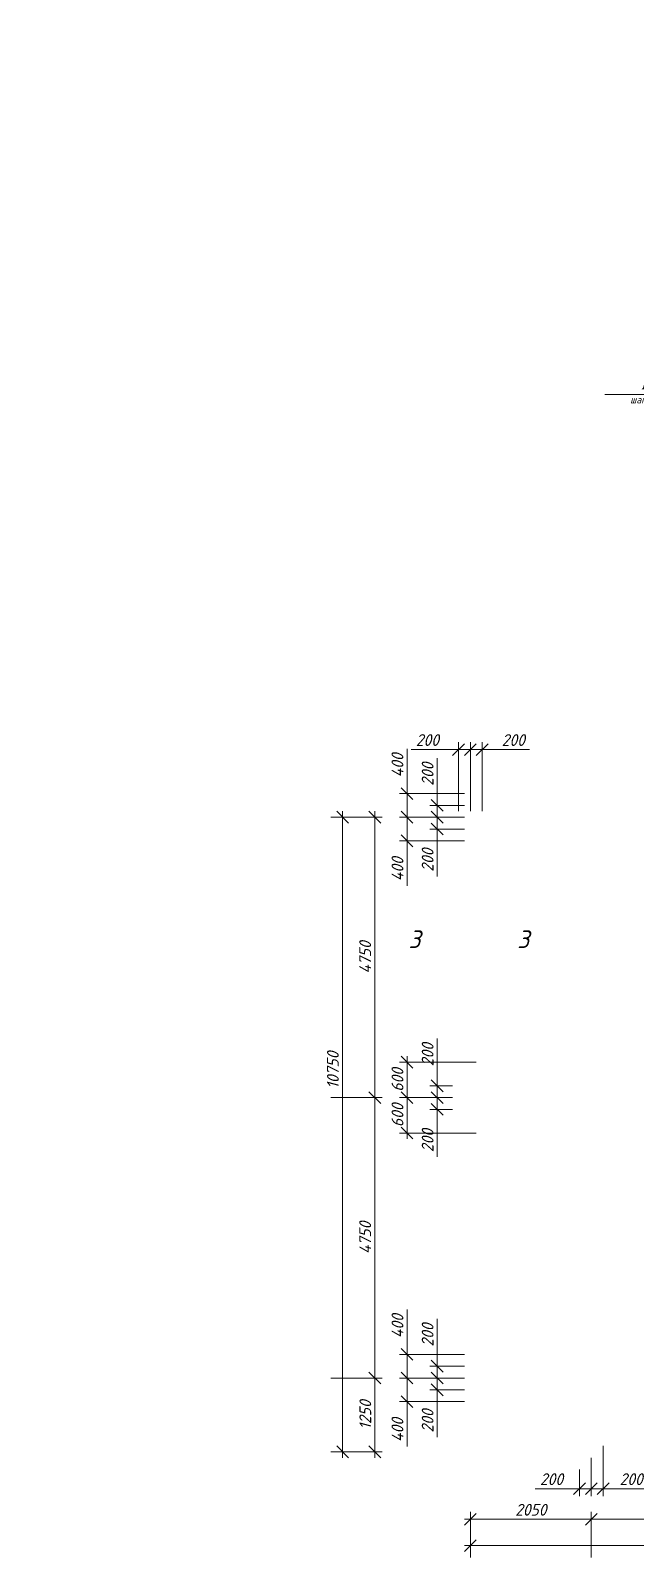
# Model space of a CAD drawing. Header units: millimetres. Extents: x 339888 to 1025294, y -263818 to -40540.
# Drawn here: x 927569 to 937816, y -259768 to -233803 of the extents above; entities that cross this region are included whole.
import ezdxf
from ezdxf import colors
from ezdxf.entities.mleader import LeaderData, LeaderLine
from ezdxf.math import Vec2, Vec3

# ---------------------------------------------------------------- set-up
doc = ezdxf.new("R2010")
doc.units = ezdxf.units.MM
doc.layers.get('0').update_dxf_attribs({"lineweight": 15})
for name, color, linetype, lineweight in [('0 @ 100', 7, 'Continuous', 15), ('0 @ 50', 7, 'Continuous', 15), ('Размеры', 250, 'Continuous', 18), ('Размеры @ 100', 250, 'Continuous', 18)]:
    doc.layers.add(name, color=color, linetype=linetype, lineweight=lineweight)
doc.styles.add('ГОСТ 2', font='GOST_Common Italic.ttf', dxfattribs={"height": 2})
doc.styles.add('ГОСТ 2.5', font='GOST_Common Italic.ttf', dxfattribs={"height": 2.5})
doc.styles.add('ГОСТ 3', font='GOST_Common Italic.ttf', dxfattribs={"height": 3})
doc.dimstyles.new('ГОСТ_2К', dxfattribs={"dimtxt": 2, "dimasz": 2, "dimexe": 1.25, "dimexo": 1, "dimtad": 1, "dimdec": 0, "dimtxsty": 'ГОСТ 2', "dimblk": 'OBLIQUE', "dimcen": -2.5, "dimdle": 1, "dimclrd": 251, "dimclre": 251, "dimclrt": 256, "dimadec": 1, "dimazin": 0, "dimtfac": 1, "dimtdec": 0, "dimtmove": 0, "dimatfit": 3, "dimfxl": 1, "dimlwd": 15, "dimlwe": 15, "dimarcsym": 1})

# ---------------------------------------------------------------- blocks, each defined once
blk = doc.blocks.new('_DotSmall')
at = {"color": 0, "linetype": 'ByBlock', "const_width": 0.5}
blk.add_lwpolyline([(-0.0625, 0, 1), (0.0625, 0, 1)], format="xyb", close=True, dxfattribs=at)
blk = doc.blocks.new('_None')
blk = doc.blocks.new('_Oblique')
at = {"color": 0, "linetype": 'ByBlock', "lineweight": -2}
blk.add_line((-0.5, -0.5), (0.5, 0.5), dxfattribs=at)
blk = doc.blocks.new('*D463')
at = {"layer": 'Defpoints', "color": 0, "lineweight": 15, "transparency": 16777216}
for p in [(937070, -259022), (935020, -259768), (937070, -259768)]:
    blk.add_point(p, dxfattribs=at)
at = {"layer": 'Размеры', "color": 251, "lineweight": 15, "transparency": 16777216}
for p, q in [((934920, -259022), (937170, -259022)), ((935020, -259668), (935020, -258897)), ((937070, -259668), (937070, -258897))]:
    blk.add_line(p, q, dxfattribs=at)
at = {"layer": 'Размеры', "color": 251, "lineweight": 15, "transparency": 16777216, "xscale": 200, "yscale": 200, "zscale": 200, "rotation": 180}
blk.add_blockref('_Oblique', (935020, -259022), dxfattribs=at)
at = {"layer": 'Размеры', "color": 251, "lineweight": 15, "transparency": 16777216, "xscale": 200, "yscale": 200, "zscale": 200}
blk.add_blockref('_Oblique', (937070, -259022), dxfattribs=at)
at = {"layer": 'Размеры', "transparency": 16777216, "insert": (936045, -258860), "char_height": 200, "attachment_point": 5, "style": 'ГОСТ 2'}
blk.add_mtext('2050', dxfattribs=at)
blk = doc.blocks.new('*D464')
at = {"layer": 'Defpoints', "color": 0, "lineweight": 15, "transparency": 16777216}
for p in [(940770, -259022), (937070, -259768), (940770, -259768)]:
    blk.add_point(p, dxfattribs=at)
at = {"layer": 'Размеры', "color": 251, "lineweight": 15, "transparency": 16777216}
for p, q in [((936970, -259022), (940870, -259022)), ((937070, -259668), (937070, -258897)), ((940770, -259668), (940770, -258897))]:
    blk.add_line(p, q, dxfattribs=at)
at = {"layer": 'Размеры', "color": 251, "lineweight": 15, "transparency": 16777216, "xscale": 200, "yscale": 200, "zscale": 200, "rotation": 180}
blk.add_blockref('_Oblique', (937070, -259022), dxfattribs=at)
at = {"layer": 'Размеры', "color": 251, "lineweight": 15, "transparency": 16777216, "xscale": 200, "yscale": 200, "zscale": 200}
blk.add_blockref('_Oblique', (940770, -259022), dxfattribs=at)
at = {"layer": 'Размеры', "transparency": 16777216, "insert": (938920, -258859), "char_height": 200, "attachment_point": 5, "style": 'ГОСТ 2'}
blk.add_mtext('3700', dxfattribs=at)
blk = doc.blocks.new('*D468')
at = {"layer": 'Defpoints', "color": 0, "lineweight": 15, "transparency": 16777216}
for p in [(935020, -259468), (935020, -259768), (951420, -259768)]:
    blk.add_point(p, dxfattribs=at)
at = {"layer": 'Размеры', "color": 251, "lineweight": 15, "transparency": 16777216}
for p, q in [((935020, -259668), (935020, -259343)), ((951420, -259668), (951420, -259343)), ((951520, -259468), (934920, -259468))]:
    blk.add_line(p, q, dxfattribs=at)
at = {"layer": 'Размеры', "color": 251, "lineweight": 15, "transparency": 16777216, "xscale": 200, "yscale": 200, "zscale": 200, "rotation": 180}
blk.add_blockref('_Oblique', (935020, -259468), dxfattribs=at)
at = {"layer": 'Размеры', "color": 251, "lineweight": 15, "transparency": 16777216, "xscale": 200, "yscale": 200, "zscale": 200}
blk.add_blockref('_Oblique', (951420, -259468), dxfattribs=at)
at = {"layer": 'Размеры', "transparency": 16777216, "insert": (943220, -259305), "char_height": 200, "attachment_point": 5, "style": 'ГОСТ 2'}
blk.add_mtext('16400', dxfattribs=at)
blk = doc.blocks.new('*D469')
at = {"layer": 'Defpoints', "color": 0, "lineweight": 15, "transparency": 16777216}
for p in [(932556, -256628), (933402, -256628), (932556, -257878)]:
    blk.add_point(p, dxfattribs=at)
at = {"layer": 'Размеры', "color": 251, "lineweight": 15, "transparency": 16777216}
for p, q in [((932656, -256628), (933527, -256628)), ((933402, -257978), (933402, -256528)), ((932656, -257878), (933527, -257878))]:
    blk.add_line(p, q, dxfattribs=at)
at = {"layer": 'Размеры', "color": 251, "lineweight": 15, "transparency": 16777216, "xscale": 200, "yscale": 200, "zscale": 200}
for p, rotation in [((933402, -256628), 90), ((933402, -257878), 270)]:
    blk.add_blockref('_Oblique', p, dxfattribs=dict(at, rotation=rotation))
at = {"layer": 'Размеры', "transparency": 16777216, "insert": (933240, -257253), "char_height": 200, "attachment_point": 5, "rotation": 90, "style": 'ГОСТ 2'}
blk.add_mtext('1250', dxfattribs=at)
blk = doc.blocks.new('*D470')
at = {"layer": 'Defpoints', "color": 0, "lineweight": 15, "transparency": 16777216}
for p in [(932556, -251878), (933402, -251878), (932556, -256628)]:
    blk.add_point(p, dxfattribs=at)
at = {"layer": 'Размеры', "color": 251, "lineweight": 15, "transparency": 16777216}
for p, q in [((933402, -256728), (933402, -251778)), ((932656, -251878), (933527, -251878)), ((932656, -256628), (933527, -256628))]:
    blk.add_line(p, q, dxfattribs=at)
at = {"layer": 'Размеры', "color": 251, "lineweight": 15, "transparency": 16777216, "xscale": 200, "yscale": 200, "zscale": 200}
for p, rotation in [((933402, -251878), 90), ((933402, -256628), 270)]:
    blk.add_blockref('_Oblique', p, dxfattribs=dict(at, rotation=rotation))
at = {"layer": 'Размеры', "transparency": 16777216, "insert": (933238, -254253), "char_height": 200, "attachment_point": 5, "rotation": 90, "style": 'ГОСТ 2'}
blk.add_mtext('4750', dxfattribs=at)
blk = doc.blocks.new('*D471')
at = {"layer": 'Defpoints', "color": 0, "lineweight": 15, "transparency": 16777216}
for p in [(932556, -247128), (933402, -247128), (932556, -251878)]:
    blk.add_point(p, dxfattribs=at)
at = {"layer": 'Размеры', "color": 251, "lineweight": 15, "transparency": 16777216}
for p, q in [((932656, -247128), (933527, -247128)), ((933402, -251978), (933402, -247028)), ((932656, -251878), (933527, -251878))]:
    blk.add_line(p, q, dxfattribs=at)
at = {"layer": 'Размеры', "color": 251, "lineweight": 15, "transparency": 16777216, "xscale": 200, "yscale": 200, "zscale": 200}
for p, rotation in [((933402, -247128), 90), ((933402, -251878), 270)]:
    blk.add_blockref('_Oblique', p, dxfattribs=dict(at, rotation=rotation))
at = {"layer": 'Размеры', "transparency": 16777216, "insert": (933238, -249503), "char_height": 200, "attachment_point": 5, "rotation": 90, "style": 'ГОСТ 2'}
blk.add_mtext('4750', dxfattribs=at)
blk = doc.blocks.new('*D472')
at = {"color": 251, "lineweight": 15, "transparency": 16777216}
for p, q in [((932656, -247128), (932980, -247128)), ((932855, -257978), (932855, -247028)), ((932656, -257878), (932980, -257878))]:
    blk.add_line(p, q, dxfattribs=at)
at = {"layer": 'Defpoints', "color": 0, "lineweight": 15, "transparency": 16777216}
for p in [(932556, -247128), (932855, -247128), (932556, -257878)]:
    blk.add_point(p, dxfattribs=at)
at = {"color": 251, "lineweight": 15, "transparency": 16777216, "xscale": 200, "yscale": 200, "zscale": 200}
for p, rotation in [((932855, -247128), 90), ((932855, -257878), 270)]:
    blk.add_blockref('_Oblique', p, dxfattribs=dict(at, rotation=rotation))
at = {"transparency": 16777216, "insert": (932691, -251413), "char_height": 200, "attachment_point": 5, "rotation": 90, "style": 'ГОСТ 2'}
blk.add_mtext('10750', dxfattribs=at)
blk = doc.blocks.new('*D475')
at = {"color": 251, "lineweight": 15, "transparency": 16777216}
for p, q in [((934458, -246928), (934458, -246125)), ((934920, -246928), (934333, -246928)), ((934920, -247128), (934333, -247128)), ((934458, -247228), (934458, -246928))]:
    blk.add_line(p, q, dxfattribs=at)
at = {"layer": 'Defpoints', "color": 0, "lineweight": 15, "transparency": 16777216}
for p in [(934458, -246928), (935020, -246928), (935020, -247128)]:
    blk.add_point(p, dxfattribs=at)
at = {"color": 251, "lineweight": 15, "transparency": 16777216, "xscale": 200, "yscale": 200, "zscale": 200}
for p, rotation in [((934458, -246928), 90), ((934458, -247128), 270)]:
    blk.add_blockref('_Oblique', p, dxfattribs=dict(at, rotation=rotation))
at = {"transparency": 16777216, "insert": (934296, -246400), "char_height": 200, "attachment_point": 5, "rotation": 90, "style": 'ГОСТ 2'}
blk.add_mtext('200', dxfattribs=at)
blk = doc.blocks.new('*D476')
at = {"color": 251, "lineweight": 15, "transparency": 16777216}
for p, q in [((933947, -246728), (933947, -245969)), ((934920, -246728), (933822, -246728)), ((933947, -247228), (933947, -246728)), ((934920, -247128), (933822, -247128))]:
    blk.add_line(p, q, dxfattribs=at)
at = {"layer": 'Defpoints', "color": 0, "lineweight": 15, "transparency": 16777216}
for p in [(933947, -246728), (935020, -246728), (935020, -247128)]:
    blk.add_point(p, dxfattribs=at)
at = {"color": 251, "lineweight": 15, "transparency": 16777216, "xscale": 200, "yscale": 200, "zscale": 200}
for p, rotation in [((933947, -246728), 90), ((933947, -247128), 270)]:
    blk.add_blockref('_Oblique', p, dxfattribs=dict(at, rotation=rotation))
at = {"transparency": 16777216, "insert": (933785, -246249), "char_height": 200, "attachment_point": 5, "rotation": 90, "style": 'ГОСТ 2'}
blk.add_mtext('400', dxfattribs=at)
blk = doc.blocks.new('*D477')
at = {"color": 251, "lineweight": 15, "transparency": 16777216}
for p, q in [((934920, -247128), (934333, -247128)), ((934458, -247028), (934458, -247328)), ((934920, -247328), (934333, -247328)), ((934458, -247328), (934458, -248131))]:
    blk.add_line(p, q, dxfattribs=at)
at = {"layer": 'Defpoints', "color": 0, "lineweight": 15, "transparency": 16777216}
for p in [(935020, -247128), (934458, -247328), (935020, -247328)]:
    blk.add_point(p, dxfattribs=at)
at = {"color": 251, "lineweight": 15, "transparency": 16777216, "xscale": 200, "yscale": 200, "zscale": 200}
for p, rotation in [((934458, -247128), 90), ((934458, -247328), 270)]:
    blk.add_blockref('_Oblique', p, dxfattribs=dict(at, rotation=rotation))
at = {"transparency": 16777216, "insert": (934296, -247856), "char_height": 200, "attachment_point": 5, "rotation": 90, "style": 'ГОСТ 2'}
blk.add_mtext('200', dxfattribs=at)
blk = doc.blocks.new('*D478')
at = {"color": 251, "lineweight": 15, "transparency": 16777216}
for p, q in [((934920, -247128), (933822, -247128)), ((933947, -247028), (933947, -247528)), ((934920, -247528), (933822, -247528)), ((933947, -247528), (933947, -248288))]:
    blk.add_line(p, q, dxfattribs=at)
at = {"layer": 'Defpoints', "color": 0, "lineweight": 15, "transparency": 16777216}
for p in [(935020, -247128), (933947, -247528), (935020, -247528)]:
    blk.add_point(p, dxfattribs=at)
at = {"color": 251, "lineweight": 15, "transparency": 16777216, "xscale": 200, "yscale": 200, "zscale": 200}
for p, rotation in [((933947, -247128), 90), ((933947, -247528), 270)]:
    blk.add_blockref('_Oblique', p, dxfattribs=dict(at, rotation=rotation))
at = {"transparency": 16777216, "insert": (933785, -248008), "char_height": 200, "attachment_point": 5, "rotation": 90, "style": 'ГОСТ 2'}
blk.add_mtext('400', dxfattribs=at)
blk = doc.blocks.new('*D479')
at = {"color": 251, "lineweight": 15, "transparency": 16777216}
for p, q in [((934458, -251678), (934458, -250875)), ((934720, -251678), (934333, -251678)), ((934458, -251978), (934458, -251678)), ((934720, -251878), (934333, -251878))]:
    blk.add_line(p, q, dxfattribs=at)
at = {"layer": 'Defpoints', "color": 0, "lineweight": 15, "transparency": 16777216}
for p in [(934458, -251678), (934820, -251678), (934820, -251878)]:
    blk.add_point(p, dxfattribs=at)
at = {"color": 251, "lineweight": 15, "transparency": 16777216, "xscale": 200, "yscale": 200, "zscale": 200}
for p, rotation in [((934458, -251678), 90), ((934458, -251878), 270)]:
    blk.add_blockref('_Oblique', p, dxfattribs=dict(at, rotation=rotation))
at = {"transparency": 16777216, "insert": (934296, -251150), "char_height": 200, "attachment_point": 5, "rotation": 90, "style": 'ГОСТ 2'}
blk.add_mtext('200', dxfattribs=at)
blk = doc.blocks.new('*D480')
at = {"color": 251, "lineweight": 15, "transparency": 16777216}
for p, q in [((935120, -251278), (933822, -251278)), ((933947, -251978), (933947, -251178)), ((934720, -251878), (933822, -251878))]:
    blk.add_line(p, q, dxfattribs=at)
at = {"layer": 'Defpoints', "color": 0, "lineweight": 15, "transparency": 16777216}
for p in [(933947, -251278), (935220, -251278), (934820, -251878)]:
    blk.add_point(p, dxfattribs=at)
at = {"color": 251, "lineweight": 15, "transparency": 16777216, "xscale": 200, "yscale": 200, "zscale": 200}
for p, rotation in [((933947, -251278), 90), ((933947, -251878), 270)]:
    blk.add_blockref('_Oblique', p, dxfattribs=dict(at, rotation=rotation))
at = {"transparency": 16777216, "insert": (933785, -251578), "char_height": 200, "attachment_point": 5, "rotation": 90, "style": 'ГОСТ 2'}
blk.add_mtext('600', dxfattribs=at)
blk = doc.blocks.new('*D481')
at = {"color": 251, "lineweight": 15, "transparency": 16777216}
for p, q in [((934458, -251778), (934458, -252078)), ((934720, -251878), (934333, -251878)), ((934720, -252078), (934333, -252078)), ((934458, -252078), (934458, -252881))]:
    blk.add_line(p, q, dxfattribs=at)
at = {"layer": 'Defpoints', "color": 0, "lineweight": 15, "transparency": 16777216}
for p in [(934458, -252078), (934820, -251878), (934820, -252078)]:
    blk.add_point(p, dxfattribs=at)
at = {"color": 251, "lineweight": 15, "transparency": 16777216, "xscale": 200, "yscale": 200, "zscale": 200}
for p, rotation in [((934458, -251878), 90), ((934458, -252078), 270)]:
    blk.add_blockref('_Oblique', p, dxfattribs=dict(at, rotation=rotation))
at = {"transparency": 16777216, "insert": (934296, -252606), "char_height": 200, "attachment_point": 5, "rotation": 90, "style": 'ГОСТ 2'}
blk.add_mtext('200', dxfattribs=at)
blk = doc.blocks.new('*D482')
at = {"color": 251, "lineweight": 15, "transparency": 16777216}
for p, q in [((933947, -251778), (933947, -252578)), ((934720, -251878), (933822, -251878)), ((935120, -252478), (933822, -252478))]:
    blk.add_line(p, q, dxfattribs=at)
at = {"layer": 'Defpoints', "color": 0, "lineweight": 15, "transparency": 16777216}
for p in [(934820, -251878), (933947, -252478), (935220, -252478)]:
    blk.add_point(p, dxfattribs=at)
at = {"color": 251, "lineweight": 15, "transparency": 16777216, "xscale": 200, "yscale": 200, "zscale": 200}
for p, rotation in [((933947, -251878), 90), ((933947, -252478), 270)]:
    blk.add_blockref('_Oblique', p, dxfattribs=dict(at, rotation=rotation))
at = {"transparency": 16777216, "insert": (933785, -252178), "char_height": 200, "attachment_point": 5, "rotation": 90, "style": 'ГОСТ 2'}
blk.add_mtext('600', dxfattribs=at)
blk = doc.blocks.new('*D483')
at = {"color": 251, "lineweight": 15, "transparency": 16777216}
for p, q in [((934458, -256428), (934458, -255625)), ((934920, -256428), (934333, -256428)), ((934458, -256728), (934458, -256428)), ((934920, -256628), (934333, -256628))]:
    blk.add_line(p, q, dxfattribs=at)
at = {"layer": 'Defpoints', "color": 0, "lineweight": 15, "transparency": 16777216}
for p in [(934458, -256428), (935020, -256428), (935020, -256628)]:
    blk.add_point(p, dxfattribs=at)
at = {"color": 251, "lineweight": 15, "transparency": 16777216, "xscale": 200, "yscale": 200, "zscale": 200}
for p, rotation in [((934458, -256428), 90), ((934458, -256628), 270)]:
    blk.add_blockref('_Oblique', p, dxfattribs=dict(at, rotation=rotation))
at = {"transparency": 16777216, "insert": (934296, -255900), "char_height": 200, "attachment_point": 5, "rotation": 90, "style": 'ГОСТ 2'}
blk.add_mtext('200', dxfattribs=at)
blk = doc.blocks.new('*D484')
at = {"color": 251, "lineweight": 15, "transparency": 16777216}
for p, q in [((933947, -256228), (933947, -255469)), ((934920, -256228), (933822, -256228)), ((933947, -256728), (933947, -256228)), ((934920, -256628), (933822, -256628))]:
    blk.add_line(p, q, dxfattribs=at)
at = {"layer": 'Defpoints', "color": 0, "lineweight": 15, "transparency": 16777216}
for p in [(933947, -256228), (935020, -256228), (935020, -256628)]:
    blk.add_point(p, dxfattribs=at)
at = {"color": 251, "lineweight": 15, "transparency": 16777216, "xscale": 200, "yscale": 200, "zscale": 200}
for p, rotation in [((933947, -256228), 90), ((933947, -256628), 270)]:
    blk.add_blockref('_Oblique', p, dxfattribs=dict(at, rotation=rotation))
at = {"transparency": 16777216, "insert": (933785, -255749), "char_height": 200, "attachment_point": 5, "rotation": 90, "style": 'ГОСТ 2'}
blk.add_mtext('400', dxfattribs=at)
blk = doc.blocks.new('*D485')
at = {"color": 251, "lineweight": 15, "transparency": 16777216}
for p, q in [((934920, -256628), (934333, -256628)), ((934458, -256528), (934458, -256828)), ((934920, -256828), (934333, -256828)), ((934458, -256828), (934458, -257631))]:
    blk.add_line(p, q, dxfattribs=at)
at = {"layer": 'Defpoints', "color": 0, "lineweight": 15, "transparency": 16777216}
for p in [(935020, -256628), (934458, -256828), (935020, -256828)]:
    blk.add_point(p, dxfattribs=at)
at = {"color": 251, "lineweight": 15, "transparency": 16777216, "xscale": 200, "yscale": 200, "zscale": 200}
for p, rotation in [((934458, -256628), 90), ((934458, -256828), 270)]:
    blk.add_blockref('_Oblique', p, dxfattribs=dict(at, rotation=rotation))
at = {"transparency": 16777216, "insert": (934296, -257356), "char_height": 200, "attachment_point": 5, "rotation": 90, "style": 'ГОСТ 2'}
blk.add_mtext('200', dxfattribs=at)
blk = doc.blocks.new('*D486')
at = {"color": 251, "lineweight": 15, "transparency": 16777216}
for p, q in [((934920, -256628), (933822, -256628)), ((933947, -256528), (933947, -257028)), ((934920, -257028), (933822, -257028)), ((933947, -257028), (933947, -257788))]:
    blk.add_line(p, q, dxfattribs=at)
at = {"layer": 'Defpoints', "color": 0, "lineweight": 15, "transparency": 16777216}
for p in [(935020, -256628), (933947, -257028), (935020, -257028)]:
    blk.add_point(p, dxfattribs=at)
at = {"color": 251, "lineweight": 15, "transparency": 16777216, "xscale": 200, "yscale": 200, "zscale": 200}
for p, rotation in [((933947, -256628), 90), ((933947, -257028), 270)]:
    blk.add_blockref('_Oblique', p, dxfattribs=dict(at, rotation=rotation))
at = {"transparency": 16777216, "insert": (933785, -257508), "char_height": 200, "attachment_point": 5, "rotation": 90, "style": 'ГОСТ 2'}
blk.add_mtext('400', dxfattribs=at)
blk = doc.blocks.new('*D487')
at = {"color": 251, "lineweight": 15, "transparency": 16777216}
for p, q in [((934820, -247028), (934820, -245858)), ((935020, -247028), (935020, -245858)), ((934820, -245983), (934017, -245983)), ((935120, -245983), (934820, -245983))]:
    blk.add_line(p, q, dxfattribs=at)
at = {"layer": 'Defpoints', "color": 0, "lineweight": 15, "transparency": 16777216}
for p in [(934820, -245983), (934820, -247128), (935020, -247128)]:
    blk.add_point(p, dxfattribs=at)
at = {"color": 251, "lineweight": 15, "transparency": 16777216, "xscale": 200, "yscale": 200, "zscale": 200, "rotation": 180}
blk.add_blockref('_Oblique', (934820, -245983), dxfattribs=at)
at = {"color": 251, "lineweight": 15, "transparency": 16777216, "xscale": 200, "yscale": 200, "zscale": 200}
blk.add_blockref('_Oblique', (935020, -245983), dxfattribs=at)
at = {"transparency": 16777216, "insert": (934292, -245821), "char_height": 200, "attachment_point": 5, "style": 'ГОСТ 2'}
blk.add_mtext('200', dxfattribs=at)
blk = doc.blocks.new('*D488')
at = {"color": 251, "lineweight": 15, "transparency": 16777216}
for p, q in [((935020, -247028), (935020, -245858)), ((935220, -247028), (935220, -245858)), ((934920, -245983), (935220, -245983)), ((935220, -245983), (936023, -245983))]:
    blk.add_line(p, q, dxfattribs=at)
at = {"layer": 'Defpoints', "color": 0, "lineweight": 15, "transparency": 16777216}
for p in [(935220, -245983), (935020, -247128), (935220, -247128)]:
    blk.add_point(p, dxfattribs=at)
at = {"color": 251, "lineweight": 15, "transparency": 16777216, "xscale": 200, "yscale": 200, "zscale": 200, "rotation": 180}
blk.add_blockref('_Oblique', (935020, -245983), dxfattribs=at)
at = {"color": 251, "lineweight": 15, "transparency": 16777216, "xscale": 200, "yscale": 200, "zscale": 200}
blk.add_blockref('_Oblique', (935220, -245983), dxfattribs=at)
at = {"transparency": 16777216, "insert": (935748, -245821), "char_height": 200, "attachment_point": 5, "style": 'ГОСТ 2'}
blk.add_mtext('200', dxfattribs=at)
blk = doc.blocks.new('*D511')
at = {"color": 251, "lineweight": 15, "transparency": 16777216}
for p, q in [((936870, -258178), (936870, -258629)), ((937070, -258178), (937070, -258629)), ((936870, -258504), (936120, -258504)), ((937170, -258504), (936870, -258504))]:
    blk.add_line(p, q, dxfattribs=at)
at = {"layer": 'Defpoints', "color": 0, "lineweight": 15, "transparency": 16777216}
for p in [(936870, -258078), (937070, -258078), (936870, -258504)]:
    blk.add_point(p, dxfattribs=at)
at = {"color": 251, "lineweight": 15, "transparency": 16777216, "xscale": 200, "yscale": 200, "zscale": 200, "rotation": 180}
blk.add_blockref('_Oblique', (936870, -258504), dxfattribs=at)
at = {"color": 251, "lineweight": 15, "transparency": 16777216, "xscale": 200, "yscale": 200, "zscale": 200}
blk.add_blockref('_Oblique', (937070, -258504), dxfattribs=at)
at = {"transparency": 16777216, "insert": (936395, -258342), "char_height": 200, "attachment_point": 5, "style": 'ГОСТ 2'}
blk.add_mtext('200', dxfattribs=at)
blk = doc.blocks.new('*D512')
at = {"color": 251, "lineweight": 15, "transparency": 16777216}
for p, q in [((937270, -257778), (937270, -258629)), ((937070, -257978), (937070, -258629)), ((936970, -258504), (937270, -258504)), ((937270, -258504), (938020, -258504))]:
    blk.add_line(p, q, dxfattribs=at)
at = {"layer": 'Defpoints', "color": 0, "lineweight": 15, "transparency": 16777216}
for p in [(937270, -257678), (937070, -257878), (937270, -258504)]:
    blk.add_point(p, dxfattribs=at)
at = {"color": 251, "lineweight": 15, "transparency": 16777216, "xscale": 200, "yscale": 200, "zscale": 200, "rotation": 180}
blk.add_blockref('_Oblique', (937070, -258504), dxfattribs=at)
at = {"color": 251, "lineweight": 15, "transparency": 16777216, "xscale": 200, "yscale": 200, "zscale": 200}
blk.add_blockref('_Oblique', (937270, -258504), dxfattribs=at)
at = {"transparency": 16777216, "insert": (937745, -258342), "char_height": 200, "attachment_point": 5, "style": 'ГОСТ 2'}
blk.add_mtext('200', dxfattribs=at)

msp = doc.modelspace()

# ---------------------------------------------------------------- texts
at = {"layer": '0 @ 100', "style": 'ГОСТ 3'}
for p in [(933973.72247, -249344.52816), (935815.89487, -249344.52816)]:
    msp.add_text('3', height=300, dxfattribs=at).set_placement(p)

# ---------------------------------------------------------------- dimensions: what is measured, and where the dimension line sits
at = {"layer": '0 @ 100'}
for base, p1, p2, angle, picture, middle in [((934819.88881, -245983.29371), (935019.88881, -247128.3669), (934819.88881, -247128.3669), 180, '*D487', (934291.85851, -245983.29371)), ((934458.38985, -246928.3669), (935019.88881, -247128.3669), (935019.88881, -246928.3669), 90, '*D475', (934458.38985, -246400.33659)), ((932854.93439, -247128.3669), (932555.69835, -257878.3669), (932555.69835, -247128.3669), 90, '*D472', (932854.93439, -251413.12142)), ((934458.38985, -247328.3669), (935019.88881, -247128.3669), (935019.88881, -247328.3669), 270, '*D477', (934458.38985, -247856.3972)), ((934458.38985, -251678.3669), (934819.88881, -251878.3669), (934819.88881, -251678.3669), 90, '*D479', (934458.38985, -251150.33659)), ((934458.38985, -252078.3669), (934819.88881, -251878.3669), (934819.88881, -252078.3669), 270, '*D481', (934458.38985, -252606.3972)), ((934458.38985, -256428.3669), (935019.88881, -256628.3669), (935019.88881, -256428.3669), 90, '*D483', (934458.38985, -255900.33659)), ((934458.38985, -256828.3669), (935019.88881, -256628.3669), (935019.88881, -256828.3669), 270, '*D485', (934458.38985, -257356.3972))]:
    dim = msp.add_linear_dim(base=base, p1=p1, p2=p2, angle=angle, dimstyle='ГОСТ_2К', override={"dimscale": 100, "dimtix": 0, "dimtofl": 1, "dimtmove": 0, "dimatfit": 3}, dxfattribs=at)
    dim.commit()
    dim.dimension.update_dxf_attribs({"geometry": picture, "text_midpoint": middle, "dimtype": 160})
dim = msp.add_linear_dim(base=(935219.88881, -245983.29371), p1=(935019.88881, -247128.3669), p2=(935219.88881, -247128.3669), dimstyle='ГОСТ_2К', override={"dimscale": 100, "dimtix": 0, "dimtofl": 1, "dimtmove": 0, "dimatfit": 3}, dxfattribs=at)
dim.commit()
dim.dimension.update_dxf_attribs({"geometry": '*D488', "text_midpoint": (935747.91912, -245983.29371), "dimtype": 160})
for base, p1, p2, angle, picture, middle in [((933947.4241, -246728.3669), (935019.88881, -247128.3669), (935019.88881, -246728.3669), 90, '*D476', (933784.9241, -246248.51841)), ((933947.4241, -247528.3669), (935019.88881, -247128.3669), (935019.88881, -247528.3669), 270, '*D478', (933784.9241, -248008.21538)), ((933947.4241, -251278.3669), (934819.88881, -251878.3669), (935219.88881, -251278.3669), 90, '*D480', (933784.9241, -251578.3669)), ((933947.4241, -252478.3669), (934819.88881, -251878.3669), (935219.88881, -252478.3669), 270, '*D482', (933784.9241, -252178.3669)), ((933947.4241, -256228.3669), (935019.88881, -256628.3669), (935019.88881, -256228.3669), 90, '*D484', (933784.9241, -255748.51841)), ((933947.4241, -257028.3669), (935019.88881, -256628.3669), (935019.88881, -257028.3669), 270, '*D486', (933784.9241, -257508.21538)), ((937269.88881, -258504.22738), (937069.88881, -257878.3669), (937269.88881, -257678.3669), 180, '*D512', (937744.81305, -258341.72738)), ((936869.88881, -258504.22738), (937069.88881, -258078.3669), (936869.88881, -258078.3669), 180, '*D511', (936394.96457, -258341.72738))]:
    dim = msp.add_linear_dim(base=base, p1=p1, p2=p2, angle=angle, dimstyle='ГОСТ_2К', override={"dimscale": 100, "dimtix": 0, "dimtofl": 1, "dimtmove": 0, "dimatfit": 3}, dxfattribs=at)
    dim.commit()
    dim.dimension.update_dxf_attribs({"geometry": picture, "text_midpoint": middle})
at = {"layer": 'Размеры @ 100'}
for base, p1, p2, override, picture, middle in [((933402.12319, -247128.3669), (932555.69835, -251878.3669), (932555.69835, -247128.3669), {"dimscale": 100, "dimtix": 0, "dimtofl": 1, "dimtmove": 1, "dimatfit": 3}, '*D471', (933238.33532, -249503.3669)), ((933402.12319, -251878.3669), (932555.69835, -256628.3669), (932555.69835, -251878.3669), {"dimscale": 100, "dimtix": 0, "dimtofl": 1, "dimtmove": 1, "dimatfit": 3}, '*D470', (933238.33532, -254253.3669)), ((933402.12319, -256628.3669), (932555.69835, -257878.3669), (932555.69835, -256628.3669), {"dimscale": 100, "dimtix": 0, "dimtofl": 1, "dimtmove": 0, "dimatfit": 3}, '*D469', (933239.62319, -257253.3669))]:
    dim = msp.add_linear_dim(base=base, p1=p1, p2=p2, angle=90, dimstyle='ГОСТ_2К', override=override, dxfattribs=at)
    dim.commit()
    dim.dimension.update_dxf_attribs({"geometry": picture, "text_midpoint": middle})
for base, p1, p2, override, picture, middle in [((937069.88881, -259022.34242), (935019.88881, -259767.62098), (937069.88881, -259767.62098), {"dimscale": 100, "dimtix": 0, "dimtofl": 1, "dimtmove": 0, "dimatfit": 3}, '*D463', (936044.88881, -258859.84242)), ((940769.88881, -259022.34242), (937069.88881, -259767.62098), (940769.88881, -259767.62098), {"dimscale": 100, "dimtix": 0, "dimtofl": 1, "dimtmove": 1, "dimatfit": 3}, '*D464', (938919.88881, -258858.55454)), ((935019.88881, -259467.89181), (951419.88881, -259767.62098), (935019.88881, -259767.62098), {"dimscale": 100, "dimtix": 0, "dimtofl": 1, "dimtmove": 1, "dimatfit": 3}, '*D468', (943219.88881, -259305.39181))]:
    dim = msp.add_linear_dim(base=base, p1=p1, p2=p2, dimstyle='ГОСТ_2К', override=override, dxfattribs=at)
    dim.commit()
    dim.dimension.update_dxf_attribs({"geometry": picture, "text_midpoint": middle})

# ---------------------------------------------------------------- leaders
at = {"layer": '0 @ 50', "lineweight": 15, "ltscale": 0.1}
ml = msp.add_multileader_mtext('Standard', dxfattribs=at)
ml.set_content('Бетонная подготовка \\P(бетон кл.В7,5)', color=256, style='ГОСТ 2.5')
ml.set_leader_properties(color=251, linetype='ByLayer', lineweight=15)
ml.set_arrow_properties(name='DOTSMALL')
ml.build(insert=Vec2(0, 0))
ml.multileader.update_dxf_attribs({"text_left_attachment_type": 6, "text_right_attachment_type": 6, "dogleg_length": 1, "arrow_head_size": 100, "scale": 50})
ctx = ml.context
ctx.base_point, ctx.scale, ctx.char_height, ctx.arrow_head_size, ctx.landing_gap_size, ctx.plane_origin = Vec3(941477.55415, -234199.55422), 50, 125, 100, 0, Vec3(941197.0366, -233945.74368)
ctx.left_attachment, ctx.right_attachment, ctx.text_align_type = 6, 6, 1
notes = []
notes.append((ctx, [(1, (1, 1, 0), (943274.23976, -234199.55422), (-1, 0), 50, [(0, [(940618.01722, -233834.62827)], 0, []), (1, [(944166.28551, -233836.84041)], 0, [])])]))
ctx.mtext.insert, ctx.mtext.width, ctx.mtext.alignment, ctx.mtext.flow_direction = Vec3(942350.89695, -234049.55422), 1779.455792, 2, 5
ml = msp.add_multileader_mtext('Standard', dxfattribs=at)
ml.set_content('Бетонная подготовка \\P(бетон кл.В7,5)', color=256, style='ГОСТ 2.5')
ml.set_leader_properties(color=251, linetype='ByLayer', lineweight=15)
ml.set_arrow_properties(name='DOTSMALL')
ml.build(insert=Vec2(0, 0))
ml.multileader.update_dxf_attribs({"text_left_attachment_type": 6, "text_right_attachment_type": 6, "dogleg_length": 1, "arrow_head_size": 100, "scale": 50})
ctx = ml.context
ctx.base_point, ctx.scale, ctx.char_height, ctx.arrow_head_size, ctx.landing_gap_size, ctx.plane_origin = Vec3(940552.72636, -240081.83204), 50, 125, 100, 0, Vec3(939419.27223, -239748.60678)
ctx.left_attachment, ctx.right_attachment, ctx.text_align_type = 6, 6, 1
notes.append((ctx, [(1, (1, 1, 0), (942349.41197, -240081.83204), (-1, 0), 50, [(0, [(939669.54898, -239637.49137)], 0, []), (1, [(943291.61901, -239633.5313)], 0, [])])]))
ctx.mtext.insert, ctx.mtext.width, ctx.mtext.alignment, ctx.mtext.flow_direction = Vec3(941426.06916, -239931.83204), 1779.455792, 2, 5
ml = msp.add_multileader_mtext('Standard', dxfattribs=at)
ml.set_content('{\\H0.75x; %%C12}\\P{\\H0.625x;шаг 200}', color=256, style='ГОСТ 2.5')
ml.set_leader_properties(color=251, linetype='ByLayer', lineweight=15)
ml.set_arrow_properties(name='NONE')
ml.build(insert=Vec2(0, 0))
ml.multileader.update_dxf_attribs({"text_left_attachment_type": 6, "text_right_attachment_type": 6, "dogleg_length": 1, "arrow_head_size": 100, "scale": 50})
ctx = ml.context
ctx.base_point, ctx.scale, ctx.char_height, ctx.arrow_head_size, ctx.landing_gap_size, ctx.plane_origin = Vec3(937714.98665, -239965.91764), 50, 200, 100, 0, Vec3(938380.30163, -238486.31955)
ctx.left_attachment, ctx.right_attachment, ctx.text_align_type = 6, 6, 1
notes.append((ctx, [(0, (1, 1, 0), (938379.94878, -239965.91764), (-1, 0), 50, [(0, [(938700.88671, -239556.31978)], 0, [])])]))
ctx.mtext.insert, ctx.mtext.alignment, ctx.mtext.flow_direction = Vec3(938022.46771, -239740.91764), 2, 5
for ctx, leaders in notes:
    for number, flags, end, landing, length, lines in leaders:
        leader = LeaderData()
        leader.index, (leader.has_last_leader_line, leader.has_dogleg_vector, leader.attachment_direction) = number, flags
        leader.last_leader_point, leader.dogleg_vector, leader.dogleg_length = Vec3(end), Vec3(landing), length
        for number, points, colour, breaks in lines:
            line = LeaderLine()
            line.index, line.vertices, line.color, line.breaks = number, Vec3.list(points), colors.encode_raw_color(colour), breaks
            leader.lines.append(line)
        ctx.leaders.append(leader)

doc.saveas('drawing.dxf')
